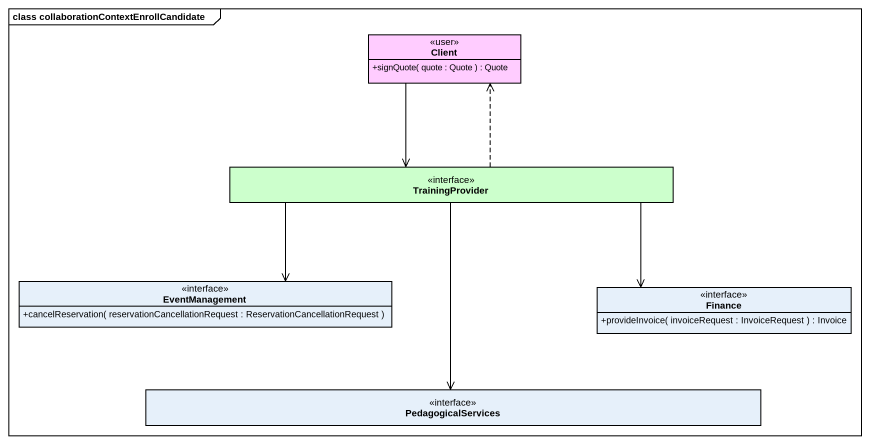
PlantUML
@startuml
mainframe class collaborationContextEnrollCandidate
hide circle
hide empty members
skinparam classAttributeIconSize 0
interface Client <<user>> #FFCCFF {
  +signQuote( quote : Quote ) : Quote
}
interface TrainingProvider #CCFFCC
interface EventManagement {
  +cancelReservation( reservationCancellationRequest : ReservationCancellationRequest )
}
interface Finance {
  +provideInvoice( invoiceRequest : InvoiceRequest ) : Invoice
}
interface PedagogicalServices
Client --> TrainingProvider
TrainingProvider .up.> Client
TrainingProvider -left-> EventManagement
TrainingProvider -right-> Finance
TrainingProvider --> PedagogicalServices
@enduml
